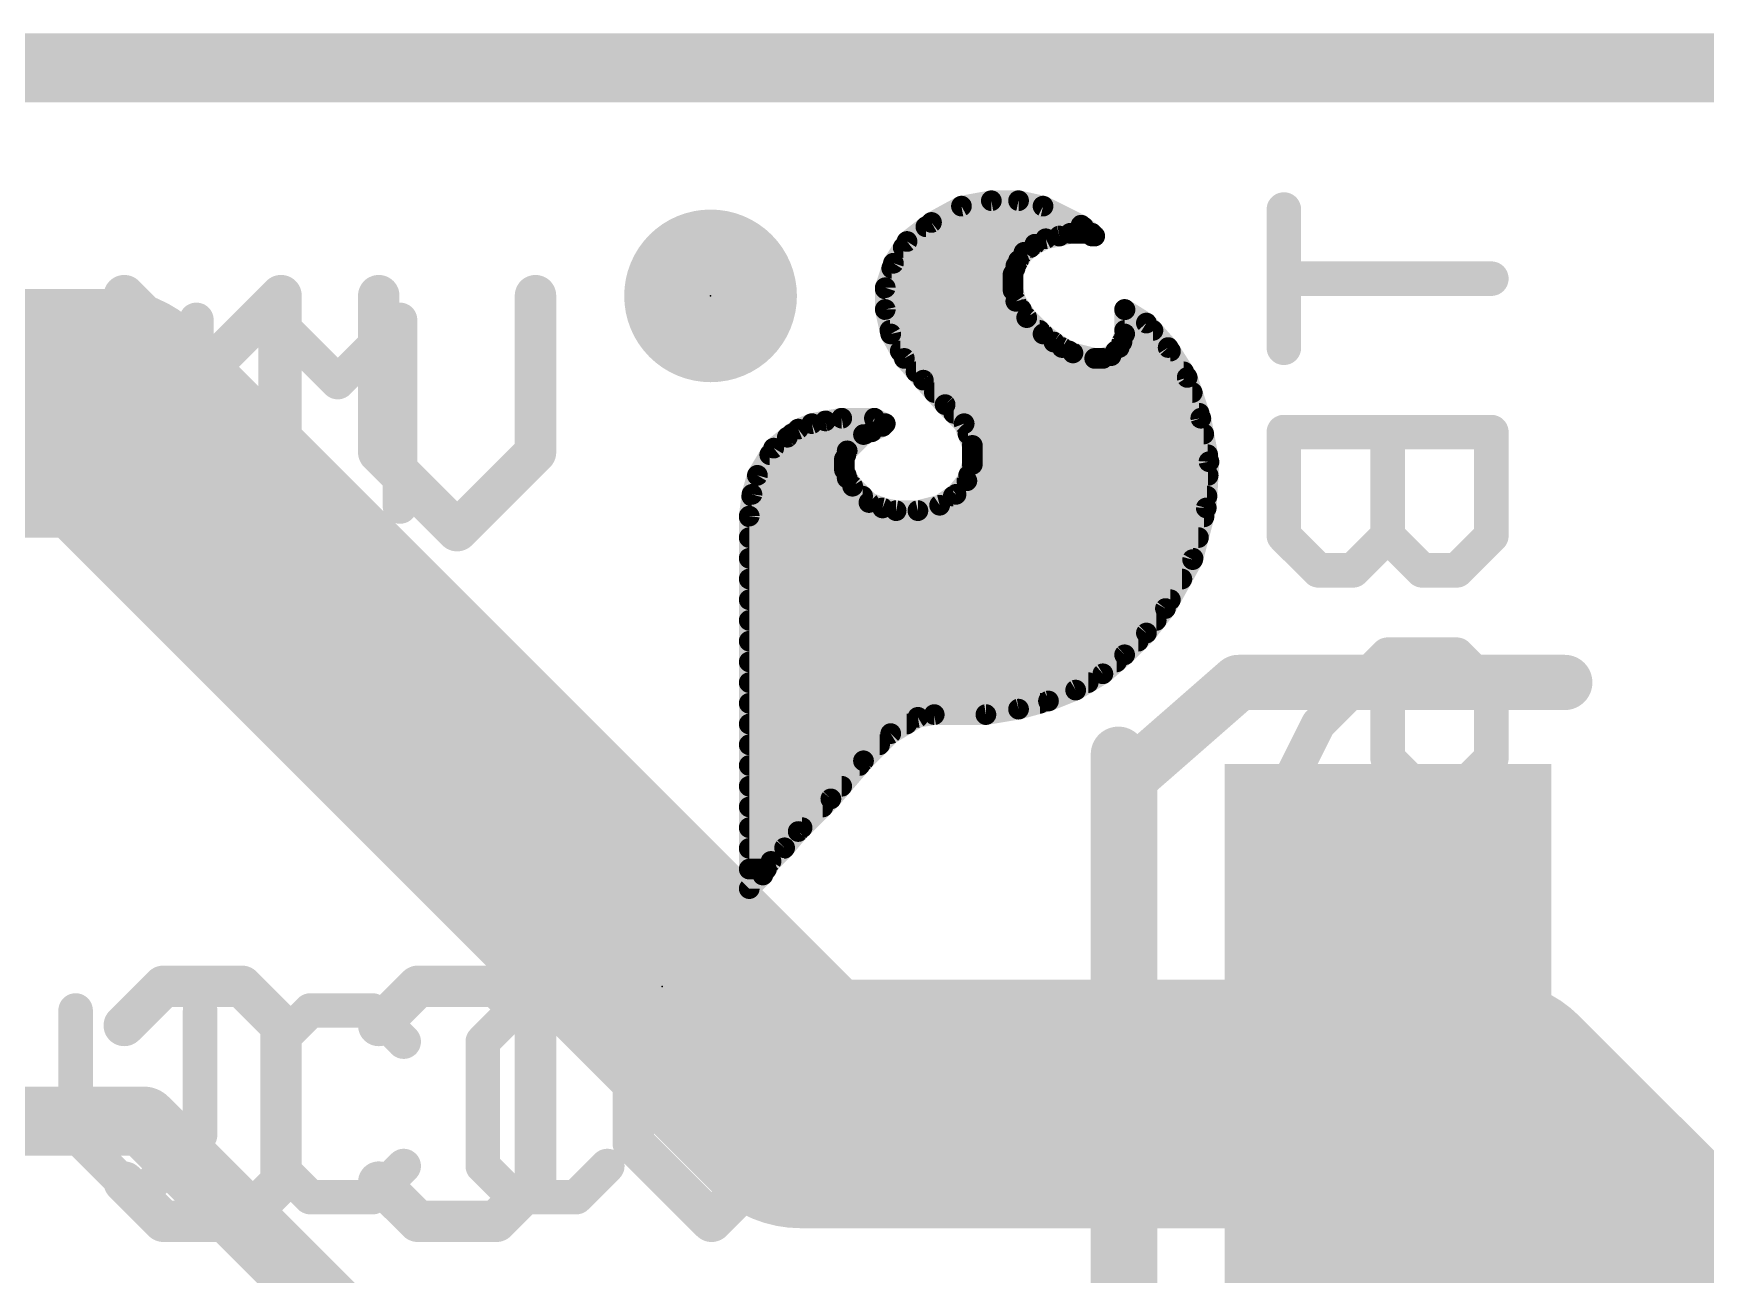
# Model space of a CAD drawing. Extents: x -39 to 68, y -16 to 20.
# Drawn here: x 3.53 to 9.68, y 15.88 to 20.45 of the extents above; entities that cross this region are included whole.
import ezdxf

# ---------------------------------------------------------------- set-up
doc = ezdxf.new("R2010")
doc.units = 0
for name, color, linetype in [('1', 12, 'CONTINUOUS'), ('16', 132, 'CONTINUOUS'), ('20', 53, 'CONTINUOUS'), ('21', 41, 'CONTINUOUS'), ('22', 40, 'CONTINUOUS'), ('23', 53, 'CONTINUOUS'), ('24', 53, 'CONTINUOUS'), ('51', 53, 'CONTINUOUS')]:
    doc.layers.add(name, color=color, linetype=linetype)

# ---------------------------------------------------------------- blocks, each defined once
blk = doc.blocks.new('RECT')
blk.add_solid([(-0.5, -0.5), (0.5, -0.5), (-0.5, 0.5), (0.5, 0.5)])
blk = doc.blocks.new('PIE')
at = {"const_width": 0.5}
blk.add_lwpolyline([(0, -0.25, 1), (0, 0.25, 1), (0, -0.25)], format="xyb", dxfattribs=at)

msp = doc.modelspace()

# ---------------------------------------------------------------- linework, layer by layer
at = {"layer": '1'}
for points, const_width in [([(20.32, 20.32), (0, 20.32)], 0.254), ([(3.81, 19.05), (2.54, 19.05)], 0.9144), ([(6.35, 16.51), (3.81, 19.05)], 0.9144), ([(8.51, 16.51), (6.35, 16.51)], 0.9144), ([(8.89, 16.51), (8.51, 16.51)], 0.9144), ([(10.668, 14.732), (8.89, 16.51)], 0.9144), ([(3.937, 16.4465), (2.6035, 16.4465)], 0.254), ([(5.08, 15.3035), (3.937, 16.4465)], 0.254)]:
    msp.add_lwpolyline(points, dxfattribs=dict(at, const_width=const_width))
for points, const_width in [([(3.9716, 19.2116, 1), (3.6484, 18.8884)], 0.4572), ([(3.81, 18.8214, 1), (3.81, 19.2786)], 0.4572), ([(6.35, 16.7386, 1), (6.35, 16.2814)], 0.4572), ([(8.51, 16.7386, 1), (8.51, 16.2814)], 0.4572), ([(8.51, 16.2814, 1), (8.51, 16.7386)], 0.4572), ([(9.0516, 16.6716, 1), (8.7284, 16.3484)], 0.4572), ([(8.89, 16.2814, 1), (8.89, 16.7386)], 0.4572), ([(6.1884, 16.3484, 1), (6.5116, 16.6716)], 0.4572), ([(3.9819, 16.4914, 1), (3.8921, 16.4016)], 0.127), ([(3.937, 16.383, 1), (3.937, 16.51)], 0.127)]:
    msp.add_lwpolyline(points, format="xyb", dxfattribs=dict(at, const_width=const_width))
at = {"layer": '16', "const_width": 0.254}
msp.add_lwpolyline([(20.32, 20.32), (0, 20.32)], dxfattribs=at)
at = {"layer": '20', "const_width": 0.2032}
msp.add_lwpolyline([(20.32, 20.32), (0, 20.32)], dxfattribs=at)
at = {"layer": '21'}
for points, const_width in [([(7.052, 19.8318), (6.942, 19.8118)], 0.0762), ([(7.152, 19.8318), (7.052, 19.8318)], 0.0762), ([(7.242, 19.8118), (7.152, 19.8318)], 0.0762), ([(6.942, 19.8118), (6.832, 19.7518)], 0.0762), ([(6.9431, 19.812), (7.2411, 19.812)], 0.0762), ([(7.382, 19.7418), (7.242, 19.8118)], 0.0762), ([(6.832, 19.7518), (6.742, 19.6818)], 0.0762), ([(6.8114, 19.7358), (7.39, 19.7358)], 0.0762), ([(7.252, 19.6918), (7.302, 19.7018)], 0.0762), ([(7.302, 19.7018), (7.342, 19.7118)], 0.0762), ([(7.342, 19.7118), (7.402, 19.7118)], 0.0762), ([(7.422, 19.7118), (7.382, 19.7418)], 0.0762), ([(7.402, 19.7118), (7.422, 19.7018)], 0.0762), ([(7.432, 19.7018), (7.422, 19.7118)], 0.0762), ([(7.422, 19.7018), (7.432, 19.7018)], 0.0762), ([(6.742, 19.6818), (6.692, 19.6018)], 0.0762), ([(6.7281, 19.6596), (7.1957, 19.6596)], 0.0762), ([(7.152, 19.6118), (7.172, 19.6418)], 0.0762), ([(7.172, 19.6418), (7.212, 19.6718)], 0.0762), ([(7.212, 19.6718), (7.252, 19.6918)], 0.0762), ([(6.692, 19.6018), (6.662, 19.5118)], 0.0762), ([(6.6859, 19.5834), (7.1392, 19.5834)], 0.0762), ([(7.132, 19.5618), (7.142, 19.5918)], 0.0762), ([(7.142, 19.5918), (7.152, 19.6118)], 0.0762), ([(6.662, 19.5118), (6.662, 19.4318)], 0.0762), ([(7.132, 19.5018), (7.132, 19.5618)], 0.0762), ([(6.662, 19.5072), (7.132, 19.5072)], 0.0762), ([(7.142, 19.4618), (7.132, 19.5018)], 0.0762), ([(7.182, 19.4018), (7.142, 19.4618)], 0.0762), ([(3.6721, 19.3935), (3.6721, 18.9359)], 0.127), ([(4.1297, 18.9359), (4.1297, 19.3935)], 0.127), ([(4.4205, 18.7071), (4.4205, 19.3935)], 0.127), ([(4.4205, 19.3935), (4.6493, 19.1647)], 0.127), ([(4.6493, 19.1647), (4.8781, 19.3935)], 0.127), ([(4.8781, 19.3935), (4.8781, 18.7071)], 0.127), ([(6.662, 19.4318), (6.682, 19.3418)], 0.0762), ([(6.6622, 19.431), (7.1625, 19.431)], 0.0762), ([(7.242, 19.3418), (7.182, 19.4018)], 0.0762), ([(7.542, 19.4318), (7.542, 19.3418)], 0.0762), ([(7.622, 19.3818), (7.542, 19.4318)], 0.0762), ([(7.542, 19.431), (7.5433, 19.431)], 0.0762), ([(6.6791, 19.3548), (7.229, 19.3548)], 0.0762), ([(6.682, 19.3418), (6.732, 19.2518)], 0.0762), ([(7.282, 19.3118), (7.242, 19.3418)], 0.0762), ([(7.542, 19.3418), (7.532, 19.3118)], 0.0762), ([(7.542, 19.3548), (7.646, 19.3548)], 0.0762), ([(7.702, 19.2918), (7.622, 19.3818)], 0.0762), ([(6.7171, 19.2786), (7.3384, 19.2786)], 0.0762), ([(7.312, 19.2918), (7.282, 19.3118)], 0.0762), ([(7.352, 19.2718), (7.312, 19.2918)], 0.0762), ([(7.432, 19.2518), (7.352, 19.2718)], 0.0762), ([(7.522, 19.2918), (7.492, 19.2618)], 0.0762), ([(7.5088, 19.2786), (7.7104, 19.2786)], 0.0762), ([(7.532, 19.3118), (7.522, 19.2918)], 0.0762), ([(7.772, 19.1818), (7.702, 19.2918)], 0.0762), ([(6.732, 19.2518), (6.802, 19.1718)], 0.0762), ([(6.7752, 19.2024), (7.7589, 19.2024)], 0.0762), ([(7.462, 19.2518), (7.432, 19.2518)], 0.0762), ([(7.492, 19.2618), (7.462, 19.2518)], 0.0762), ([(6.802, 19.1718), (6.882, 19.0818)], 0.0762), ([(7.822, 19.0318), (7.772, 19.1818)], 0.0762), ([(6.8425, 19.1262), (7.7905, 19.1262)], 0.0762), ([(6.882, 19.0818), (6.952, 19.0118)], 0.0762), ([(6.442, 19.0218), (6.392, 19.0118)], 0.0762), ([(6.502, 19.0318), (6.442, 19.0218)], 0.0762), ([(6.622, 19.0318), (6.502, 19.0318)], 0.0762), ([(6.662, 19.0118), (6.622, 19.0318)], 0.0762), ([(6.9138, 19.05), (7.8159, 19.05)], 0.0762), ([(7.852, 18.8718), (7.822, 19.0318)], 0.0762), ([(3.6721, 18.9359), (3.9009, 18.7071)], 0.127), ([(3.9009, 18.7071), (4.1297, 18.9359)], 0.127), ([(6.302, 18.9618), (6.252, 18.9218)], 0.0762), ([(6.342, 18.9918), (6.302, 18.9618)], 0.0762), ([(6.318, 18.9738), (6.588, 18.9738)], 0.0762), ([(6.392, 19.0118), (6.342, 18.9918)], 0.0762), ([(6.522, 18.9118), (6.582, 18.9718)], 0.0762), ([(6.582, 18.9718), (6.612, 18.9818)], 0.0762), ([(6.612, 18.9818), (6.652, 19.0018)], 0.0762), ([(6.652, 19.0018), (6.662, 19.0118)], 0.0762), ([(6.952, 19.0118), (6.982, 18.9318)], 0.0762), ([(6.9663, 18.9738), (7.8329, 18.9738)], 0.0762), ([(6.252, 18.9218), (6.192, 18.8218)], 0.0762), ([(6.2375, 18.8976), (6.5173, 18.8976)], 0.0762), ([(6.512, 18.8818), (6.522, 18.9118)], 0.0762), ([(6.982, 18.9318), (6.982, 18.8618)], 0.0762), ([(6.982, 18.8976), (7.8472, 18.8976)], 0.0762), ([(6.512, 18.8418), (6.512, 18.8818)], 0.0762), ([(6.522, 18.8118), (6.512, 18.8418)], 0.0762), ([(6.982, 18.8618), (6.962, 18.8018)], 0.0762), ([(7.842, 18.7018), (7.852, 18.8718)], 0.0762), ([(6.192, 18.8218), (6.172, 18.7518)], 0.0762), ([(6.1919, 18.8214), (6.5188, 18.8214)], 0.0762), ([(6.542, 18.7818), (6.522, 18.8118)], 0.0762), ([(6.602, 18.7218), (6.542, 18.7818)], 0.0762), ([(6.962, 18.8018), (6.922, 18.7518)], 0.0762), ([(6.9685, 18.8214), (7.849, 18.8214)], 0.0762), ([(6.172, 18.7518), (6.162, 18.6718)], 0.0762), ([(6.1712, 18.7452), (6.5786, 18.7452)], 0.0762), ([(6.652, 18.7018), (6.602, 18.7218)], 0.0762), ([(6.862, 18.7118), (6.782, 18.6918)], 0.0762), ([(6.922, 18.7518), (6.862, 18.7118)], 0.0762), ([(6.9121, 18.7452), (7.8446, 18.7452)], 0.0762), ([(6.162, 18.6718), (6.162, 17.3018)], 0.0762), ([(6.162, 18.669), (7.8334, 18.669)], 0.0762), ([(6.702, 18.6918), (6.652, 18.7018)], 0.0762), ([(6.782, 18.6918), (6.702, 18.6918)], 0.0762), ([(7.792, 18.5118), (7.842, 18.7018)], 0.0762), ([(6.162, 18.5928), (7.8133, 18.5928)], 0.0762), ([(6.162, 18.5166), (7.7933, 18.5166)], 0.0762), ([(7.692, 18.3318), (7.792, 18.5118)], 0.0762), ([(6.162, 18.4404), (7.7523, 18.4404)], 0.0762), ([(6.162, 18.3642), (7.71, 18.3642)], 0.0762), ([(6.162, 18.288), (7.6579, 18.288)], 0.0762), ([(7.622, 18.2418), (7.692, 18.3318)], 0.0762), ([(7.542, 18.1618), (7.622, 18.2418)], 0.0762), ([(6.162, 18.2118), (7.592, 18.2118)], 0.0762), ([(7.462, 18.0918), (7.542, 18.1618)], 0.0762), ([(6.162, 18.1356), (7.5121, 18.1356)], 0.0762), ([(6.162, 18.0594), (7.408, 18.0594)], 0.0762), ([(7.362, 18.0318), (7.462, 18.0918)], 0.0762), ([(6.162, 17.9832), (7.2305, 17.9832)], 0.0762), ([(7.152, 17.9618), (7.262, 17.9918)], 0.0762), ([(7.262, 17.9918), (7.362, 18.0318)], 0.0762), ([(6.682, 17.8718), (6.782, 17.9318)], 0.0762), ([(6.782, 17.9318), (6.842, 17.9418)], 0.0762), ([(6.842, 17.9418), (7.032, 17.9418)], 0.0762), ([(7.032, 17.9418), (7.152, 17.9618)], 0.0762), ([(6.162, 17.907), (6.7407, 17.907)], 0.0762), ([(6.582, 17.7718), (6.682, 17.8718)], 0.0762), ([(7.519, 15.199), (7.519, 17.796)], 0.2032), ([(6.162, 17.8308), (6.641, 17.8308)], 0.0762), ([(6.162, 17.7546), (6.5673, 17.7546)], 0.0762), ([(6.462, 17.6318), (6.582, 17.7718)], 0.0762), ([(6.162, 17.6784), (6.5019, 17.6784)], 0.0762), ([(6.342, 17.5118), (6.462, 17.6318)], 0.0762), ([(6.162, 17.6022), (6.4324, 17.6022)], 0.0762), ([(6.162, 17.526), (6.3562, 17.526)], 0.0762), ([(6.292, 17.4518), (6.342, 17.5118)], 0.0762), ([(6.162, 17.4498), (6.29, 17.4498)], 0.0762), ([(6.242, 17.4018), (6.292, 17.4518)], 0.0762), ([(6.162, 17.3736), (6.2251, 17.3736)], 0.0762), ([(6.212, 17.3518), (6.242, 17.4018)], 0.0762), ([(6.162, 17.3018), (6.212, 17.3518)], 0.0762), ([(3.6857, 16.8535), (3.6857, 16.3959)], 0.127), ([(4.1432, 16.3959), (4.1432, 16.8535)], 0.127), ([(4.5485, 16.8535), (4.4341, 16.7391)], 0.127), ([(4.7773, 16.8535), (4.5485, 16.8535)], 0.127), ([(4.8917, 16.7391), (4.7773, 16.8535)], 0.127), ([(5.2969, 16.8535), (5.1825, 16.7391)], 0.127), ([(5.5257, 16.8535), (5.2969, 16.8535)], 0.127), ([(5.6401, 16.7391), (5.5257, 16.8535)], 0.127), ([(4.4341, 16.7391), (4.4341, 16.2815)], 0.127), ([(5.1825, 16.7391), (5.1825, 16.2815)], 0.127), ([(3.6857, 16.3959), (3.9144, 16.1671)], 0.127), ([(3.9144, 16.1671), (4.1432, 16.3959)], 0.127), ([(4.4341, 16.2815), (4.5485, 16.1671)], 0.127), ([(4.7773, 16.1671), (4.8917, 16.2815)], 0.127), ([(5.1825, 16.2815), (5.2969, 16.1671)], 0.127), ([(5.5257, 16.1671), (5.6401, 16.2815)], 0.127), ([(4.5485, 16.1671), (4.7773, 16.1671)], 0.127), ([(5.2969, 16.1671), (5.5257, 16.1671)], 0.127)]:
    msp.add_lwpolyline(points, dxfattribs=dict(at, const_width=const_width))
for points, const_width in [([(7.052, 19.8509, 1), (7.052, 19.8128)], 0.0381), ([(7.0554, 19.8131, 1), (7.0486, 19.8505)], 0.0381), ([(7.1561, 19.8504, 1), (7.1479, 19.8132)], 0.0381), ([(7.152, 19.8128, 1), (7.152, 19.8509)], 0.0381), ([(6.9386, 19.8305, 1), (6.9454, 19.7931)], 0.0381), ([(6.9431, 19.8311, 1), (6.9431, 19.793)], 0.0381), ([(6.9511, 19.7951, 1), (6.9329, 19.8285)], 0.0381), ([(7.2505, 19.8288, 1), (7.2335, 19.7948)], 0.0381), ([(7.2379, 19.7932, 1), (7.2461, 19.8304)], 0.0381), ([(7.2411, 19.793, 1), (7.2411, 19.8311)], 0.0381), ([(6.8114, 19.7549, 1), (6.8114, 19.7168)], 0.0381), ([(6.8229, 19.7685, 1), (6.8411, 19.7351)], 0.0381), ([(6.8437, 19.7368, 1), (6.8203, 19.7668)], 0.0381), ([(7.2974, 19.7203, 1), (7.3066, 19.6833)], 0.0381), ([(7.3057, 19.6831, 1), (7.2983, 19.7205)], 0.0381), ([(7.342, 19.7309, 1), (7.342, 19.6928)], 0.0381), ([(7.3466, 19.6933, 1), (7.3374, 19.7303)], 0.0381), ([(7.3934, 19.757, 1), (7.3706, 19.7266)], 0.0381), ([(7.3735, 19.7248, 1), (7.3905, 19.7588)], 0.0381), ([(7.4105, 19.7288, 1), (7.3935, 19.6948)], 0.0381), ([(7.39, 19.7168, 1), (7.39, 19.7549)], 0.0381), ([(7.402, 19.6928, 1), (7.402, 19.7309)], 0.0381), ([(7.4355, 19.7253, 1), (7.4085, 19.6983)], 0.0381), ([(7.422, 19.7209, 1), (7.422, 19.6828)], 0.0381), ([(7.4106, 19.6966, 1), (7.4334, 19.727)], 0.0381), ([(7.4135, 19.6848, 1), (7.4305, 19.7188)], 0.0381), ([(7.4185, 19.6883, 1), (7.4455, 19.7153)], 0.0381), ([(7.432, 19.6828, 1), (7.432, 19.7209)], 0.0381), ([(6.7281, 19.6787, 1), (6.7281, 19.6406)], 0.0381), ([(6.7303, 19.6968, 1), (6.7537, 19.6668)], 0.0381), ([(6.7582, 19.6717, 1), (6.7258, 19.6919)], 0.0381), ([(7.1606, 19.657, 1), (7.1834, 19.6266)], 0.0381), ([(7.1879, 19.6312, 1), (7.1561, 19.6524)], 0.0381), ([(7.2035, 19.6888, 1), (7.2205, 19.6548)], 0.0381), ([(7.1957, 19.6406, 1), (7.1957, 19.6787)], 0.0381), ([(7.2234, 19.6566, 1), (7.2006, 19.687)], 0.0381), ([(7.2483, 19.7105, 1), (7.2557, 19.6731)], 0.0381), ([(7.2605, 19.6748, 1), (7.2435, 19.7088)], 0.0381), ([(6.6859, 19.6025, 1), (6.6859, 19.5644)], 0.0381), ([(6.6758, 19.6119, 1), (6.7082, 19.5917)], 0.0381), ([(6.7101, 19.5958, 1), (6.6739, 19.6078)], 0.0381), ([(7.125, 19.6003, 1), (7.159, 19.5833)], 0.0381), ([(7.1601, 19.5858, 1), (7.1239, 19.5978)], 0.0381), ([(7.1361, 19.6224, 1), (7.1679, 19.6012)], 0.0381), ([(7.169, 19.6033, 1), (7.135, 19.6203)], 0.0381), ([(7.1392, 19.5644, 1), (7.1392, 19.6025)], 0.0381), ([(6.681, 19.5118, 1), (6.6429, 19.5118)], 0.0381), ([(7.1511, 19.5618, 1), (7.113, 19.5618)], 0.0381), ([(7.1139, 19.5678, 1), (7.1501, 19.5558)], 0.0381), ([(6.662, 19.5263, 1), (6.662, 19.4882)], 0.0381), ([(6.6439, 19.5178, 1), (6.6801, 19.5058)], 0.0381), ([(7.1505, 19.5064, 1), (7.1135, 19.4972)], 0.0381), ([(7.113, 19.5018, 1), (7.1511, 19.5018)], 0.0381), ([(7.1579, 19.4724, 1), (7.1261, 19.4512)], 0.0381), ([(7.132, 19.4882, 1), (7.132, 19.5263)], 0.0381), ([(3.7038, 19.3935, 1), (3.6403, 19.3935)], 0.0635), ([(4.1614, 19.3935, 1), (4.0979, 19.3935)], 0.0635), ([(4.4522, 19.3935, 1), (4.3887, 19.3935)], 0.0635), ([(4.4429, 19.4159, 1), (4.398, 19.371)], 0.0635), ([(4.9098, 19.3935, 1), (4.8463, 19.3935)], 0.0635), ([(4.9005, 19.371, 1), (4.8556, 19.4159)], 0.0635), ([(6.6806, 19.4359, 1), (6.6434, 19.4277)], 0.0381), ([(6.6429, 19.4318, 1), (6.681, 19.4318)], 0.0381), ([(6.6622, 19.4501, 1), (6.6622, 19.412)], 0.0381), ([(7.1235, 19.4572, 1), (7.1605, 19.4664)], 0.0381), ([(7.1625, 19.412, 1), (7.1625, 19.4501)], 0.0381), ([(7.1955, 19.4153, 1), (7.1685, 19.3883)], 0.0381), ([(7.1661, 19.3912, 1), (7.1979, 19.4124)], 0.0381), ([(7.5611, 19.4318, 1), (7.523, 19.4318)], 0.0381), ([(7.5521, 19.448, 1), (7.5319, 19.4156)], 0.0381), ([(7.542, 19.4501, 1), (7.542, 19.412)], 0.0381), ([(7.5433, 19.412, 1), (7.5433, 19.4501)], 0.0381), ([(6.6791, 19.3739, 1), (6.6791, 19.3358)], 0.0381), ([(6.6987, 19.3511, 1), (6.6653, 19.3325)], 0.0381), ([(6.6634, 19.3377, 1), (6.7006, 19.3459)], 0.0381), ([(7.2534, 19.357, 1), (7.2306, 19.3266)], 0.0381), ([(7.2285, 19.3283, 1), (7.2555, 19.3553)], 0.0381), ([(7.229, 19.3358, 1), (7.229, 19.3739)], 0.0381), ([(7.542, 19.3739, 1), (7.542, 19.3358)], 0.0381), ([(7.5601, 19.3358, 1), (7.5239, 19.3478)], 0.0381), ([(7.6362, 19.3945, 1), (7.6078, 19.3691)], 0.0381), ([(7.6119, 19.3656, 1), (7.6321, 19.398)], 0.0381), ([(7.646, 19.3358, 1), (7.646, 19.3739)], 0.0381), ([(6.7171, 19.2977, 1), (6.7171, 19.2596)], 0.0381), ([(7.2926, 19.3277, 1), (7.2714, 19.2959)], 0.0381), ([(7.2706, 19.2966, 1), (7.2934, 19.327)], 0.0381), ([(7.3205, 19.3088, 1), (7.3035, 19.2748)], 0.0381), ([(7.3014, 19.2759, 1), (7.3226, 19.3077)], 0.0381), ([(7.3566, 19.2903, 1), (7.3474, 19.2533)], 0.0381), ([(7.3384, 19.2596, 1), (7.3384, 19.2977)], 0.0381), ([(7.3435, 19.2548, 1), (7.3605, 19.2888)], 0.0381), ([(7.5088, 19.2977, 1), (7.5088, 19.2596)], 0.0381), ([(7.505, 19.3003, 1), (7.539, 19.2833)], 0.0381), ([(7.5355, 19.2783, 1), (7.5085, 19.3053)], 0.0381), ([(7.5139, 19.3178, 1), (7.5501, 19.3058)], 0.0381), ([(7.549, 19.3033, 1), (7.515, 19.3203)], 0.0381), ([(7.523, 19.3418, 1), (7.5611, 19.3418)], 0.0381), ([(7.7181, 19.302, 1), (7.6859, 19.2816)], 0.0381), ([(7.6878, 19.2791, 1), (7.7162, 19.3045)], 0.0381), ([(7.7104, 19.2596, 1), (7.7104, 19.2977)], 0.0381), ([(6.7463, 19.2643, 1), (6.7177, 19.2393)], 0.0381), ([(6.7153, 19.2425, 1), (6.7487, 19.2611)], 0.0381), ([(6.7752, 19.2215, 1), (6.7752, 19.1834)], 0.0381), ([(7.432, 19.2708, 1), (7.432, 19.2327)], 0.0381), ([(7.4274, 19.2333, 1), (7.4366, 19.2703)], 0.0381), ([(7.456, 19.2699, 1), (7.468, 19.2337)], 0.0381), ([(7.462, 19.2327, 1), (7.462, 19.2708)], 0.0381), ([(7.4785, 19.2753, 1), (7.5055, 19.2483)], 0.0381), ([(7.498, 19.2437, 1), (7.486, 19.2799)], 0.0381), ([(7.7589, 19.1834, 1), (7.7589, 19.2215)], 0.0381), ([(4.6268, 19.1871, 1), (4.6717, 19.1422)], 0.0635), ([(4.6268, 19.1422, 1), (4.6717, 19.1871)], 0.0635), ([(6.8162, 19.1845, 1), (6.7878, 19.1591)], 0.0381), ([(6.7877, 19.1593, 1), (6.8163, 19.1843)], 0.0381), ([(7.7901, 19.1878, 1), (7.7539, 19.1758)], 0.0381), ([(7.7559, 19.1716, 1), (7.7881, 19.192)], 0.0381), ([(6.8425, 19.1453, 1), (6.8425, 19.1072)], 0.0381), ([(6.8955, 19.0953, 1), (6.8685, 19.0683)], 0.0381), ([(7.7905, 19.1072, 1), (7.7905, 19.1453)], 0.0381), ([(6.4389, 19.0406, 1), (6.4451, 19.003)], 0.0381), ([(6.4457, 19.0031, 1), (6.4383, 19.0405)], 0.0381), ([(6.502, 19.0509, 1), (6.502, 19.0128)], 0.0381), ([(6.5051, 19.013, 1), (6.4989, 19.0506)], 0.0381), ([(6.6305, 19.0488, 1), (6.6135, 19.0148)], 0.0381), ([(6.622, 19.0128, 1), (6.622, 19.0509)], 0.0381), ([(6.8678, 19.0691, 1), (6.8962, 19.0945)], 0.0381), ([(6.9138, 19.0691, 1), (6.9138, 19.031)], 0.0381), ([(7.8407, 19.0353, 1), (7.8033, 19.0283)], 0.0381), ([(7.8039, 19.0258, 1), (7.8401, 19.0378)], 0.0381), ([(7.8159, 19.031, 1), (7.8159, 19.0691)], 0.0381), ([(3.6945, 18.9583, 1), (3.6496, 18.9134)], 0.0635), ([(4.1521, 18.9134, 1), (4.1072, 18.9583)], 0.0635), ([(6.2906, 18.977, 1), (6.3134, 18.9466)], 0.0381), ([(6.3139, 18.9469, 1), (6.2901, 18.9767)], 0.0381), ([(6.318, 18.9929, 1), (6.318, 18.9548)], 0.0381), ([(6.3349, 19.0095, 1), (6.3491, 18.9741)], 0.0381), ([(6.3534, 18.9766, 1), (6.3306, 19.007)], 0.0381), ([(6.3883, 19.0305, 1), (6.3957, 18.9931)], 0.0381), ([(6.3991, 18.9941, 1), (6.3849, 19.0295)], 0.0381), ([(6.576, 18.9899, 1), (6.588, 18.9537)], 0.0381), ([(6.5955, 18.9583, 1), (6.5685, 18.9853)], 0.0381), ([(6.588, 18.9548, 1), (6.588, 18.9929)], 0.0381), ([(6.6035, 18.9988, 1), (6.6205, 18.9648)], 0.0381), ([(6.618, 18.9637, 1), (6.606, 18.9999)], 0.0381), ([(6.6385, 19.0153, 1), (6.6655, 18.9883)], 0.0381), ([(6.6605, 18.9848, 1), (6.6435, 19.0188)], 0.0381), ([(6.6755, 18.9983, 1), (6.6485, 19.0253)], 0.0381), ([(6.6535, 18.9948, 1), (6.6705, 19.0288)], 0.0381), ([(6.9698, 19.0185, 1), (6.9342, 19.0051)], 0.0381), ([(6.9385, 18.9983, 1), (6.9655, 19.0253)], 0.0381), ([(6.9663, 18.9929, 1), (6.9663, 18.9548)], 0.0381), ([(7.8329, 18.9548, 1), (7.8329, 18.9929)], 0.0381), ([(3.6403, 18.9359, 1), (3.7038, 18.9359)], 0.0635), ([(4.0979, 18.9359, 1), (4.1614, 18.9359)], 0.0635), ([(6.2375, 18.9167, 1), (6.2375, 18.8786)], 0.0381), ([(6.2401, 18.9367, 1), (6.2639, 18.9069)], 0.0381), ([(6.2683, 18.912, 1), (6.2357, 18.9316)], 0.0381), ([(6.5085, 18.9253, 1), (6.5355, 18.8983)], 0.0381), ([(6.5401, 18.9058, 1), (6.5039, 18.9178)], 0.0381), ([(6.5173, 18.8786, 1), (6.5173, 18.9167)], 0.0381), ([(6.982, 18.9167, 1), (6.982, 18.8786)], 0.0381), ([(7.0011, 18.9318, 1), (6.963, 18.9318)], 0.0381), ([(6.9642, 18.9251, 1), (6.9998, 18.9385)], 0.0381), ([(7.8472, 18.8786, 1), (7.8472, 18.9167)], 0.0381), ([(6.4939, 18.8878, 1), (6.5301, 18.8758)], 0.0381), ([(6.5301, 18.8478, 1), (6.4939, 18.8358)], 0.0381), ([(6.5311, 18.8818, 1), (6.493, 18.8818)], 0.0381), ([(6.963, 18.8618, 1), (7.0011, 18.8618)], 0.0381), ([(7.0001, 18.8558, 1), (6.9639, 18.8678)], 0.0381), ([(7.871, 18.8707, 1), (7.833, 18.8729)], 0.0381), ([(7.8333, 18.8683, 1), (7.8707, 18.8753)], 0.0381), ([(6.1919, 18.8405, 1), (6.1919, 18.8024)], 0.0381), ([(6.1757, 18.8316, 1), (6.2083, 18.812)], 0.0381), ([(6.2103, 18.8166, 1), (6.1737, 18.827)], 0.0381), ([(6.493, 18.8418, 1), (6.5311, 18.8418)], 0.0381), ([(6.5379, 18.8224, 1), (6.5061, 18.8012)], 0.0381), ([(6.5039, 18.8058, 1), (6.5401, 18.8178)], 0.0381), ([(6.5188, 18.8024, 1), (6.5188, 18.8405)], 0.0381), ([(6.5555, 18.7953, 1), (6.5285, 18.7683)], 0.0381), ([(6.5261, 18.7712, 1), (6.5579, 18.7924)], 0.0381), ([(6.9439, 18.8078, 1), (6.9801, 18.7958)], 0.0381), ([(6.9769, 18.7899, 1), (6.9471, 18.8137)], 0.0381), ([(6.9685, 18.8405, 1), (6.9685, 18.8024)], 0.0381), ([(7.849, 18.8024, 1), (7.849, 18.8405)], 0.0381), ([(3.8784, 18.7296, 1), (3.9233, 18.6846)], 0.0635), ([(3.8784, 18.6846, 1), (3.9233, 18.7296)], 0.0635), ([(6.1712, 18.7643, 1), (6.1712, 18.7262)], 0.0381), ([(6.1537, 18.757, 1), (6.1903, 18.7466)], 0.0381), ([(6.1909, 18.7494, 1), (6.1531, 18.7542)], 0.0381), ([(6.5786, 18.7262, 1), (6.5786, 18.7643)], 0.0381), ([(6.6091, 18.7395, 1), (6.5949, 18.7041)], 0.0381), ([(6.5885, 18.7083, 1), (6.6155, 18.7353)], 0.0381), ([(6.8666, 18.6933, 1), (6.8574, 18.7303)], 0.0381), ([(6.9121, 18.7643, 1), (6.9121, 18.7262)], 0.0381), ([(6.9071, 18.7637, 1), (6.9369, 18.7399)], 0.0381), ([(6.9326, 18.7359, 1), (6.9114, 18.7677)], 0.0381), ([(7.8446, 18.7262, 1), (7.8446, 18.7643)], 0.0381), ([(4.3887, 18.7071, 1), (4.4522, 18.7071)], 0.0635), ([(4.8463, 18.7071, 1), (4.9098, 18.7071)], 0.0635), ([(6.181, 18.6718, 1), (6.1429, 18.6718)], 0.0381), ([(6.162, 18.6881, 1), (6.162, 18.65)], 0.0381), ([(6.1431, 18.6742, 1), (6.1809, 18.6694)], 0.0381), ([(6.6557, 18.7205, 1), (6.6483, 18.6831)], 0.0381), ([(6.6449, 18.6841, 1), (6.6591, 18.7195)], 0.0381), ([(6.702, 18.7109, 1), (6.702, 18.6728)], 0.0381), ([(6.6983, 18.6731, 1), (6.7057, 18.7105)], 0.0381), ([(6.7774, 18.7103, 1), (6.7866, 18.6733)], 0.0381), ([(6.782, 18.6728, 1), (6.782, 18.7109)], 0.0381), ([(6.8514, 18.7277, 1), (6.8726, 18.6959)], 0.0381), ([(7.823, 18.7029, 1), (7.861, 18.7007)], 0.0381), ([(7.8604, 18.697, 1), (7.8236, 18.7066)], 0.0381), ([(7.8334, 18.65, 1), (7.8334, 18.6881)], 0.0381), ([(6.162, 18.6119, 1), (6.162, 18.5738)], 0.0381), ([(7.8133, 18.5738, 1), (7.8133, 18.6119)], 0.0381), ([(6.162, 18.5357, 1), (6.162, 18.4976)], 0.0381), ([(7.7736, 18.5166, 1), (7.8104, 18.507)], 0.0381), ([(7.8087, 18.5025, 1), (7.7753, 18.5211)], 0.0381), ([(7.7933, 18.4976, 1), (7.7933, 18.5357)], 0.0381), ([(6.162, 18.4595, 1), (6.162, 18.4214)], 0.0381), ([(7.7523, 18.4214, 1), (7.7523, 18.4595)], 0.0381), ([(6.162, 18.3833, 1), (6.162, 18.3452)], 0.0381), ([(7.71, 18.3452, 1), (7.71, 18.3833)], 0.0381), ([(6.162, 18.3071, 1), (6.162, 18.269)], 0.0381), ([(7.6579, 18.269, 1), (7.6579, 18.3071)], 0.0381), ([(7.6753, 18.3411, 1), (7.7087, 18.3225)], 0.0381), ([(7.707, 18.3201, 1), (7.677, 18.3435)], 0.0381), ([(7.607, 18.2535, 1), (7.637, 18.2301)], 0.0381), ([(7.6355, 18.2283, 1), (7.6085, 18.2553)], 0.0381), ([(6.162, 18.2309, 1), (6.162, 18.1928)], 0.0381), ([(7.5545, 18.1475, 1), (7.5295, 18.1761)], 0.0381), ([(7.592, 18.1928, 1), (7.592, 18.2309)], 0.0381), ([(6.162, 18.1547, 1), (6.162, 18.1166)], 0.0381), ([(7.5121, 18.1166, 1), (7.5121, 18.1547)], 0.0381), ([(7.5285, 18.1753, 1), (7.5555, 18.1483)], 0.0381), ([(6.162, 18.0785, 1), (6.162, 18.0404)], 0.0381), ([(7.408, 18.0404, 1), (7.408, 18.0785)], 0.0381), ([(7.4495, 18.1061, 1), (7.4745, 18.0775)], 0.0381), ([(7.4718, 18.0755, 1), (7.4522, 18.1081)], 0.0381), ([(6.162, 18.0023, 1), (6.162, 17.9642)], 0.0381), ([(7.2305, 17.9642, 1), (7.2305, 18.0023)], 0.0381), ([(7.2549, 18.0095, 1), (7.2691, 17.9741)], 0.0381), ([(7.267, 17.9734, 1), (7.257, 18.0102)], 0.0381), ([(7.3522, 18.0481, 1), (7.3718, 18.0155)], 0.0381), ([(7.3691, 18.0141, 1), (7.3549, 18.0495)], 0.0381), ([(6.7789, 17.9506, 1), (6.7851, 17.913)], 0.0381), ([(6.7918, 17.9155, 1), (6.7722, 17.9481)], 0.0381), ([(6.842, 17.9609, 1), (6.842, 17.9228)], 0.0381), ([(6.8451, 17.923, 1), (6.8389, 17.9606)], 0.0381), ([(7.0289, 17.9606, 1), (7.0351, 17.923)], 0.0381), ([(7.032, 17.9228, 1), (7.032, 17.9609)], 0.0381), ([(7.147, 17.9802, 1), (7.157, 17.9434)], 0.0381), ([(7.1551, 17.943, 1), (7.1489, 17.9806)], 0.0381), ([(6.162, 17.9261, 1), (6.162, 17.888)], 0.0381), ([(6.6722, 17.8881, 1), (6.6918, 17.8555)], 0.0381), ([(6.6955, 17.8583, 1), (6.6685, 17.8853)], 0.0381), ([(6.7407, 17.888, 1), (6.7407, 17.9261)], 0.0381), ([(7.5698, 17.796, 1), (7.4682, 17.796)], 0.1016), ([(6.162, 17.8498, 1), (6.162, 17.8117)], 0.0381), ([(6.641, 17.8117, 1), (6.641, 17.8498)], 0.0381), ([(6.162, 17.7736, 1), (6.162, 17.7355)], 0.0381), ([(6.5685, 17.7853, 1), (6.5955, 17.7583)], 0.0381), ([(6.5673, 17.7355, 1), (6.5673, 17.7736)], 0.0381), ([(6.5965, 17.7594, 1), (6.5675, 17.7842)], 0.0381), ([(6.162, 17.6974, 1), (6.162, 17.6593)], 0.0381), ([(6.5019, 17.6593, 1), (6.5019, 17.6974)], 0.0381), ([(6.4475, 17.6442, 1), (6.4765, 17.6194)], 0.0381), ([(6.4755, 17.6183, 1), (6.4485, 17.6453)], 0.0381), ([(6.162, 17.6212, 1), (6.162, 17.5831)], 0.0381), ([(6.4324, 17.5831, 1), (6.4324, 17.6212)], 0.0381), ([(6.162, 17.545, 1), (6.162, 17.5069)], 0.0381), ([(6.3285, 17.5253, 1), (6.3555, 17.4983)], 0.0381), ([(6.3566, 17.4996, 1), (6.3274, 17.524)], 0.0381), ([(6.3562, 17.5069, 1), (6.3562, 17.545)], 0.0381), ([(6.162, 17.4688, 1), (6.162, 17.4307)], 0.0381), ([(6.2774, 17.464, 1), (6.3066, 17.4396)], 0.0381), ([(6.3055, 17.4383, 1), (6.2785, 17.4653)], 0.0381), ([(6.29, 17.4307, 1), (6.29, 17.4688)], 0.0381), ([(6.162, 17.3926, 1), (6.162, 17.3545)], 0.0381), ([(6.2285, 17.4153, 1), (6.2555, 17.3883)], 0.0381), ([(6.2251, 17.3545, 1), (6.2251, 17.3926)], 0.0381), ([(6.2583, 17.392, 1), (6.2257, 17.4116)], 0.0381), ([(6.1485, 17.3153, 1), (6.1755, 17.2883)], 0.0381), ([(6.1957, 17.3616, 1), (6.2283, 17.342)], 0.0381), ([(6.2255, 17.3383, 1), (6.1985, 17.3653)], 0.0381), ([(6.1429, 17.3018, 1), (6.181, 17.3018)], 0.0381), ([(3.7174, 16.8535, 1), (3.6539, 16.8535)], 0.0635), ([(4.175, 16.8535, 1), (4.1115, 16.8535)], 0.0635), ([(4.5485, 16.8852, 1), (4.5485, 16.8217)], 0.0635), ([(4.5709, 16.831, 1), (4.526, 16.8759)], 0.0635), ([(4.7997, 16.8759, 1), (4.7548, 16.831)], 0.0635), ([(4.7773, 16.8217, 1), (4.7773, 16.8852)], 0.0635), ([(5.2969, 16.8852, 1), (5.2969, 16.8217)], 0.0635), ([(5.3193, 16.831, 1), (5.2744, 16.8759)], 0.0635), ([(5.5481, 16.8759, 1), (5.5032, 16.831)], 0.0635), ([(5.5257, 16.8217, 1), (5.5257, 16.8852)], 0.0635), ([(4.4658, 16.7391, 1), (4.4023, 16.7391)], 0.0635), ([(4.4116, 16.7615, 1), (4.4565, 16.7166)], 0.0635), ([(4.8692, 16.7166, 1), (4.9141, 16.7615)], 0.0635), ([(5.2142, 16.7391, 1), (5.1507, 16.7391)], 0.0635), ([(5.16, 16.7615, 1), (5.2049, 16.7166)], 0.0635), ([(5.6176, 16.7166, 1), (5.6625, 16.7615)], 0.0635), ([(3.6539, 16.3959, 1), (3.7174, 16.3959)], 0.0635), ([(3.7081, 16.4183, 1), (3.6632, 16.3734)], 0.0635), ([(4.1115, 16.3959, 1), (4.175, 16.3959)], 0.0635), ([(4.1657, 16.3734, 1), (4.1208, 16.4183)], 0.0635), ([(4.4565, 16.3039, 1), (4.4116, 16.259)], 0.0635), ([(4.4023, 16.2815, 1), (4.4658, 16.2815)], 0.0635), ([(4.9141, 16.259, 1), (4.8692, 16.3039)], 0.0635), ([(5.1507, 16.2815, 1), (5.2142, 16.2815)], 0.0635), ([(5.2049, 16.3039, 1), (5.16, 16.259)], 0.0635), ([(5.6625, 16.259, 1), (5.6176, 16.3039)], 0.0635), ([(4.5485, 16.1989, 1), (4.5485, 16.1354)], 0.0635), ([(4.7773, 16.1354, 1), (4.7773, 16.1989)], 0.0635), ([(5.2969, 16.1989, 1), (5.2969, 16.1354)], 0.0635), ([(5.5257, 16.1354, 1), (5.5257, 16.1989)], 0.0635), ([(3.892, 16.1896, 1), (3.9369, 16.1446)], 0.0635), ([(3.892, 16.1446, 1), (3.9369, 16.1896)], 0.0635), ([(4.526, 16.1446, 1), (4.5709, 16.1896)], 0.0635), ([(4.7548, 16.1896, 1), (4.7997, 16.1446)], 0.0635), ([(5.2744, 16.1446, 1), (5.3193, 16.1896)], 0.0635), ([(5.5032, 16.1896, 1), (5.5481, 16.1446)], 0.0635)]:
    msp.add_lwpolyline(points, format="xyb", dxfattribs=dict(at, const_width=const_width))
at = {"layer": '22'}
for points, const_width in [([(8.1273, 19.7993), (8.1273, 19.2909)], 0.127), ([(4.1526, 19.1944), (3.8645, 19.4825)], 0.1524), ([(3.8645, 19.4825), (3.8645, 18.6182)], 0.1524), ([(4.4407, 19.4825), (4.1526, 19.1944)], 0.1524), ([(4.4407, 18.6182), (4.4407, 19.4825)], 0.1524), ([(4.8, 18.9063), (4.8, 19.4825)], 0.1524), ([(5.3762, 19.4825), (5.3762, 18.9063)], 0.1524), ([(8.89, 19.5451), (8.1273, 19.5451)], 0.127), ([(8.89, 18.9807), (8.1273, 18.9807)], 0.127), ([(8.1273, 18.9807), (8.1273, 18.5994)], 0.127), ([(8.5087, 18.9807), (8.5087, 18.5994)], 0.127), ([(8.89, 18.5994), (8.89, 18.9807)], 0.127), ([(5.0881, 18.6182), (4.8, 18.9063)], 0.1524), ([(5.3762, 18.9063), (5.0881, 18.6182)], 0.1524), ([(8.1273, 18.5994), (8.2545, 18.4723)], 0.127), ([(8.3816, 18.4723), (8.5087, 18.5994)], 0.127), ([(8.5087, 18.5994), (8.6358, 18.4723)], 0.127), ([(8.7629, 18.4723), (8.89, 18.5994)], 0.127), ([(8.2545, 18.4723), (8.3816, 18.4723)], 0.127), ([(8.6358, 18.4723), (8.7629, 18.4723)], 0.127), ([(8.2545, 17.9079), (8.5087, 18.1621)], 0.127), ([(8.5087, 18.1621), (8.7629, 18.1621)], 0.127), ([(8.5087, 17.7808), (8.5087, 18.1621)], 0.127), ([(8.7629, 18.1621), (8.89, 18.035)], 0.127), ([(8.89, 18.035), (8.89, 17.7808)], 0.127), ([(8.1273, 17.6537), (8.2545, 17.9079)], 0.127), ([(8.6358, 17.6537), (8.5087, 17.7808)], 0.127), ([(8.89, 17.7808), (8.7629, 17.6537)], 0.127), ([(8.7629, 17.6537), (8.6358, 17.6537)], 0.127), ([(8.2545, 17.0893), (8.5087, 17.3436)], 0.127), ([(8.5087, 17.3436), (8.7629, 17.3436)], 0.127), ([(8.5087, 16.9622), (8.5087, 17.3436)], 0.127), ([(8.7629, 17.3436), (8.89, 17.2165)], 0.127), ([(8.89, 17.2165), (8.89, 16.9622)], 0.127), ([(8.1273, 16.8351), (8.2545, 17.0893)], 0.127), ([(3.8645, 16.7985), (4.0086, 16.9425)], 0.1524), ([(4.0086, 16.9425), (4.2967, 16.9425)], 0.1524), ([(4.2967, 16.9425), (4.4407, 16.7985)], 0.1524), ([(4.8, 16.7985), (4.9441, 16.9425)], 0.1524), ([(4.9441, 16.9425), (5.2322, 16.9425)], 0.1524), ([(5.2322, 16.9425), (5.3762, 16.7985)], 0.1524), ([(5.7355, 16.3663), (5.7355, 16.9425)], 0.1524), ([(6.3118, 16.9425), (6.3118, 16.3663)], 0.1524), ([(8.6358, 16.8351), (8.5087, 16.9622)], 0.127), ([(8.89, 16.9622), (8.7629, 16.8351)], 0.127), ([(4.4407, 16.7985), (4.4407, 16.2223)], 0.1524), ([(5.3762, 16.7985), (5.3762, 16.2223)], 0.1524), ([(8.7629, 16.8351), (8.6358, 16.8351)], 0.127), ([(8.3816, 16.525), (8.1273, 16.2708)], 0.127), ([(8.89, 16.525), (8.89, 16.0166)], 0.127), ([(6.0236, 16.0782), (5.7355, 16.3663)], 0.1524), ([(6.3118, 16.3663), (6.0236, 16.0782)], 0.1524), ([(4.0086, 16.0782), (3.8645, 16.2223)], 0.1524), ([(4.4407, 16.2223), (4.2967, 16.0782)], 0.1524), ([(4.9441, 16.0782), (4.8, 16.2223)], 0.1524), ([(5.3762, 16.2223), (5.2322, 16.0782)], 0.1524), ([(8.1273, 16.2708), (8.89, 16.2708)], 0.127), ([(4.2967, 16.0782), (4.0086, 16.0782)], 0.1524), ([(5.2322, 16.0782), (4.9441, 16.0782)], 0.1524)]:
    msp.add_lwpolyline(points, dxfattribs=dict(at, const_width=const_width))
for points, const_width in [([(8.1591, 19.7993, 1), (8.0956, 19.7993)], 0.0635), ([(3.8914, 19.5095, 1), (3.8376, 19.4556)], 0.0762), ([(3.9026, 19.4825, 1), (3.8264, 19.4825)], 0.0762), ([(4.4788, 19.4825, 1), (4.4026, 19.4825)], 0.0762), ([(4.4677, 19.4556, 1), (4.4138, 19.5095)], 0.0762), ([(4.8381, 19.4825, 1), (4.7619, 19.4825)], 0.0762), ([(5.4143, 19.4825, 1), (5.3381, 19.4825)], 0.0762), ([(8.1273, 19.5768, 1), (8.1273, 19.5133)], 0.0635), ([(8.89, 19.5133, 1), (8.89, 19.5768)], 0.0635), ([(8.0956, 19.2909, 1), (8.1591, 19.2909)], 0.0635), ([(4.1257, 19.2214, 1), (4.1795, 19.1675)], 0.0762), ([(4.1257, 19.1675, 1), (4.1795, 19.2214)], 0.0762), ([(8.1273, 19.0125, 1), (8.1273, 18.949)], 0.0635), ([(8.1591, 18.9807, 1), (8.0956, 18.9807)], 0.0635), ([(8.5404, 18.9807, 1), (8.4769, 18.9807)], 0.0635), ([(8.9218, 18.9807, 1), (8.8582, 18.9807)], 0.0635), ([(8.89, 18.949, 1), (8.89, 19.0125)], 0.0635), ([(4.827, 18.9333, 1), (4.7731, 18.8794)], 0.0762), ([(4.7619, 18.9063, 1), (4.8381, 18.9063)], 0.0762), ([(5.3381, 18.9063, 1), (5.4143, 18.9063)], 0.0762), ([(5.4032, 18.8794, 1), (5.3493, 18.9333)], 0.0762), ([(3.8264, 18.6182, 1), (3.9026, 18.6182)], 0.0762), ([(4.4026, 18.6182, 1), (4.4788, 18.6182)], 0.0762), ([(5.0612, 18.6451, 1), (5.1151, 18.5913)], 0.0762), ([(5.0612, 18.5913, 1), (5.1151, 18.6451)], 0.0762), ([(8.0956, 18.5994, 1), (8.1591, 18.5994)], 0.0635), ([(8.1498, 18.6218, 1), (8.1049, 18.5769)], 0.0635), ([(8.4769, 18.5994, 1), (8.5404, 18.5994)], 0.0635), ([(8.5311, 18.6218, 1), (8.4862, 18.5769)], 0.0635), ([(8.5311, 18.5769, 1), (8.4862, 18.6218)], 0.0635), ([(8.8582, 18.5994, 1), (8.9218, 18.5994)], 0.0635), ([(8.9125, 18.5769, 1), (8.8675, 18.6218)], 0.0635), ([(8.2545, 18.504, 1), (8.2545, 18.4405)], 0.0635), ([(8.232, 18.4498, 1), (8.2769, 18.4947)], 0.0635), ([(8.3591, 18.4947, 1), (8.404, 18.4498)], 0.0635), ([(8.3816, 18.4405, 1), (8.3816, 18.504)], 0.0635), ([(8.6358, 18.504, 1), (8.6358, 18.4405)], 0.0635), ([(8.6133, 18.4498, 1), (8.6582, 18.4947)], 0.0635), ([(8.7404, 18.4947, 1), (8.7853, 18.4498)], 0.0635), ([(8.7629, 18.4405, 1), (8.7629, 18.504)], 0.0635), ([(8.5404, 18.1621, 1), (8.4769, 18.1621)], 0.0635), ([(8.5087, 18.1939, 1), (8.5087, 18.1304)], 0.0635), ([(8.5311, 18.1397, 1), (8.4862, 18.1846)], 0.0635), ([(8.7853, 18.1846, 1), (8.7404, 18.1397)], 0.0635), ([(8.7629, 18.1304, 1), (8.7629, 18.1939)], 0.0635), ([(8.9218, 18.035, 1), (8.8582, 18.035)], 0.0635), ([(8.8675, 18.0126, 1), (8.9125, 18.0575)], 0.0635), ([(8.232, 17.9304, 1), (8.2769, 17.8855)], 0.0635), ([(8.2829, 17.8937, 1), (8.2261, 17.9221)], 0.0635), ([(8.5311, 17.8033, 1), (8.4862, 17.7584)], 0.0635), ([(8.9125, 17.7584, 1), (8.8675, 17.8033)], 0.0635), ([(8.4769, 17.7808, 1), (8.5404, 17.7808)], 0.0635), ([(8.8582, 17.7808, 1), (8.9218, 17.7808)], 0.0635), ([(8.6358, 17.6855, 1), (8.6358, 17.622)], 0.0635), ([(8.6133, 17.6313, 1), (8.6582, 17.6762)], 0.0635), ([(8.7404, 17.6762, 1), (8.7853, 17.6313)], 0.0635), ([(8.7629, 17.622, 1), (8.7629, 17.6855)], 0.0635), ([(8.099, 17.6679, 1), (8.1557, 17.6395)], 0.0635), ([(8.5404, 17.3436, 1), (8.4769, 17.3436)], 0.0635), ([(8.5087, 17.3753, 1), (8.5087, 17.3118)], 0.0635), ([(8.5311, 17.3211, 1), (8.4862, 17.366)], 0.0635), ([(8.7853, 17.366, 1), (8.7404, 17.3211)], 0.0635), ([(8.7629, 17.3118, 1), (8.7629, 17.3753)], 0.0635), ([(8.9218, 17.2165, 1), (8.8582, 17.2165)], 0.0635), ([(8.8675, 17.194, 1), (8.9125, 17.2389)], 0.0635), ([(8.2829, 17.0752, 1), (8.2261, 17.1035)], 0.0635), ([(8.232, 17.1118, 1), (8.2769, 17.0669)], 0.0635), ([(4.0086, 16.9806, 1), (4.0086, 16.9044)], 0.0762), ([(4.0355, 16.9156, 1), (3.9816, 16.9695)], 0.0762), ([(4.3236, 16.9695, 1), (4.2697, 16.9156)], 0.0762), ([(4.2967, 16.9044, 1), (4.2967, 16.9806)], 0.0762), ([(4.9441, 16.9806, 1), (4.9441, 16.9044)], 0.0762), ([(4.971, 16.9156, 1), (4.9171, 16.9695)], 0.0762), ([(5.2591, 16.9695, 1), (5.2052, 16.9156)], 0.0762), ([(5.2322, 16.9044, 1), (5.2322, 16.9806)], 0.0762), ([(5.7736, 16.9425, 1), (5.6974, 16.9425)], 0.0762), ([(6.3499, 16.9425, 1), (6.2737, 16.9425)], 0.0762), ([(8.4769, 16.9622, 1), (8.5404, 16.9622)], 0.0635), ([(8.5311, 16.9847, 1), (8.4862, 16.9398)], 0.0635), ([(8.8582, 16.9622, 1), (8.9218, 16.9622)], 0.0635), ([(8.9125, 16.9398, 1), (8.8675, 16.9847)], 0.0635), ([(3.8376, 16.8254, 1), (3.8914, 16.7715)], 0.0762), ([(4.4788, 16.7985, 1), (4.4026, 16.7985)], 0.0762), ([(4.4138, 16.7715, 1), (4.4677, 16.8254)], 0.0762), ([(4.7731, 16.8254, 1), (4.827, 16.7715)], 0.0762), ([(5.4143, 16.7985, 1), (5.3381, 16.7985)], 0.0762), ([(5.3493, 16.7715, 1), (5.4032, 16.8254)], 0.0762), ([(8.099, 16.8493, 1), (8.1557, 16.8209)], 0.0635), ([(8.6358, 16.8669, 1), (8.6358, 16.8034)], 0.0635), ([(8.6133, 16.8127, 1), (8.6582, 16.8576)], 0.0635), ([(8.7404, 16.8576, 1), (8.7853, 16.8127)], 0.0635), ([(8.7629, 16.8034, 1), (8.7629, 16.8669)], 0.0635), ([(8.404, 16.5025, 1), (8.3591, 16.5474)], 0.0635), ([(8.9218, 16.525, 1), (8.8582, 16.525)], 0.0635), ([(5.7625, 16.3933, 1), (5.7086, 16.3394)], 0.0762), ([(6.3387, 16.3394, 1), (6.2848, 16.3933)], 0.0762), ([(5.6974, 16.3663, 1), (5.7736, 16.3663)], 0.0762), ([(6.2737, 16.3663, 1), (6.3499, 16.3663)], 0.0762), ([(3.8914, 16.2492, 1), (3.8376, 16.1953)], 0.0762), ([(4.4677, 16.1953, 1), (4.4138, 16.2492)], 0.0762), ([(4.827, 16.2492, 1), (4.7731, 16.1953)], 0.0762), ([(5.4032, 16.1953, 1), (5.3493, 16.2492)], 0.0762), ([(8.1273, 16.3025, 1), (8.1273, 16.239)], 0.0635), ([(8.1049, 16.2932, 1), (8.1498, 16.2483)], 0.0635), ([(8.89, 16.239, 1), (8.89, 16.3025)], 0.0635), ([(4.4026, 16.2223, 1), (4.4788, 16.2223)], 0.0762), ([(5.3381, 16.2223, 1), (5.4143, 16.2223)], 0.0762), ([(4.0086, 16.1163, 1), (4.0086, 16.0401)], 0.0762), ([(3.9816, 16.0513, 1), (4.0355, 16.1051)], 0.0762), ([(4.2697, 16.1051, 1), (4.3236, 16.0513)], 0.0762), ([(4.2967, 16.0401, 1), (4.2967, 16.1163)], 0.0762), ([(4.9441, 16.1163, 1), (4.9441, 16.0401)], 0.0762), ([(4.9171, 16.0513, 1), (4.971, 16.1051)], 0.0762), ([(5.2052, 16.1051, 1), (5.2591, 16.0513)], 0.0762), ([(5.2322, 16.0401, 1), (5.2322, 16.1163)], 0.0762), ([(5.9967, 16.1051, 1), (6.0506, 16.0513)], 0.0762), ([(5.9967, 16.0513, 1), (6.0506, 16.1051)], 0.0762), ([(8.8582, 16.0166, 1), (8.9218, 16.0166)], 0.0635)]:
    msp.add_lwpolyline(points, format="xyb", dxfattribs=dict(at, const_width=const_width))
at = {"layer": '23'}
for p in [(6.0198, 19.4818), (5.842, 16.9418)]:
    msp.add_point(p, dxfattribs=at)
at = {"layer": '24'}
msp.add_point((6.0198, 19.4818), dxfattribs=at)
at = {"layer": '51', "const_width": 0.2032}
for points in [[(7.96, 18.06), (7.56, 17.71)], [(9.16, 18.06), (7.96, 18.06)], [(7.56, 17.71), (7.56, 15.26)]]:
    msp.add_lwpolyline(points, dxfattribs=at)
at = {"layer": '51', "const_width": 0.1016}
for points in [[(7.96, 18.1108, 1), (7.96, 18.0092)], [(7.9935, 18.0218, 1), (7.9265, 18.0982)], [(9.16, 18.0092, 1), (9.16, 18.1108)], [(7.6108, 17.71, 1), (7.5092, 17.71)], [(7.5265, 17.7482, 1), (7.5935, 17.6718)]]:
    msp.add_lwpolyline(points, format="xyb", dxfattribs=at)

# ---------------------------------------------------------------- block references
at = {"layer": '1', "xscale": 0.635, "yscale": 0.635}
msp.add_blockref('PIE', (6.0198, 19.4818), dxfattribs=at)
at = {"layer": '1', "xscale": 2.5, "yscale": 1.2, "rotation": 270}
msp.add_blockref('RECT', (8.51, 16.51), dxfattribs=at)
at = {"layer": '16', "xscale": 0.635, "yscale": 0.635}
msp.add_blockref('PIE', (6.0198, 19.4818), dxfattribs=at)

doc.saveas('drawing.dxf')
